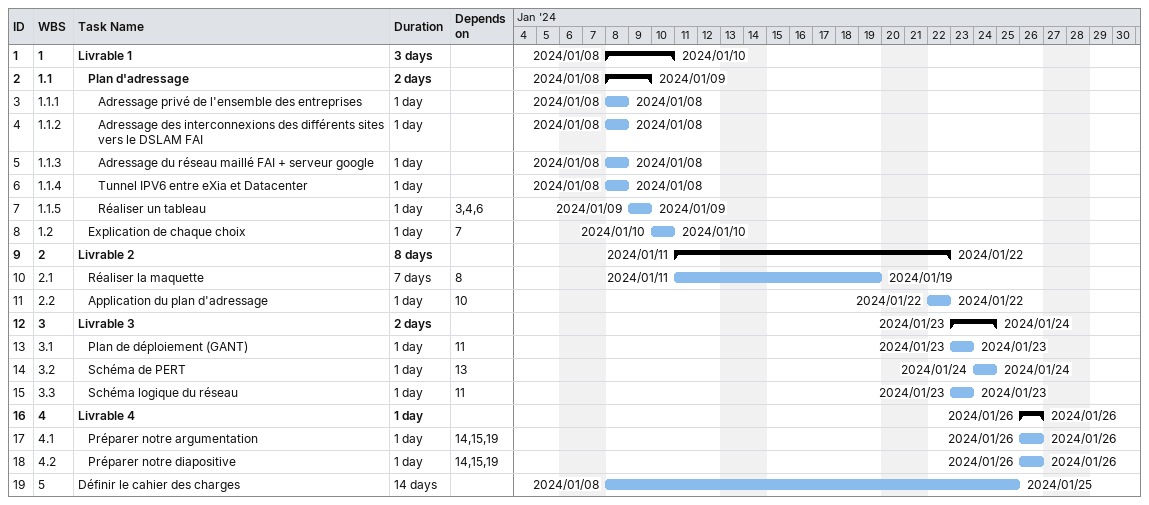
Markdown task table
| ID | WBS | Task | Duration | Start | Finish | Predecessors |
|---|---|---|---|---|---|---|
| 1 | 1 | **Livrable 1** | 3d | 2024-01-08 | 2024-01-10 |  |
| 2 | 1.1 | **Plan d'adressage** | 2d | 2024-01-08 | 2024-01-09 |  |
| 3 | 1.1.1 | Adressage privé de l'ensemble des entreprises | 1d | 2024-01-08 | 2024-01-08 |  |
| 4 | 1.1.2 | Adressage des interconnexions des différents sites vers le DSLAM FAI | 1d | 2024-01-08 | 2024-01-08 |  |
| 5 | 1.1.3 | Adressage du réseau maillé FAI + serveur google | 1d | 2024-01-08 | 2024-01-08 |  |
| 6 | 1.1.4 | Tunnel IPV6 entre eXia et Datacenter | 1d | 2024-01-08 | 2024-01-08 |  |
| 7 | 1.1.5 | Réaliser un tableau | 1d | 2024-01-09 | 2024-01-09 | 3, 4, 6 |
| 8 | 1.2 | Explication de chaque choix | 1d | 2024-01-10 | 2024-01-10 | 7 |
| 9 | 2 | **Livrable 2** | 8d | 2024-01-11 | 2024-01-22 |  |
| 10 | 2.1 | Réaliser la maquette | 7d | 2024-01-11 | 2024-01-19 | 8 |
| 11 | 2.2 | Application du plan d'adressage | 1d | 2024-01-22 | 2024-01-22 | 10 |
| 12 | 3 | **Livrable 3** | 2d | 2024-01-23 | 2024-01-24 |  |
| 13 | 3.1 | Plan de déploiement (GANT) | 1d | 2024-01-23 | 2024-01-23 | 11 |
| 14 | 3.2 | Schéma de PERT | 1d | 2024-01-24 | 2024-01-24 | 13 |
| 15 | 3.3 | Schéma logique du réseau | 1d | 2024-01-23 | 2024-01-23 | 11 |
| 16 | 4 | **Livrable 4** | 1d | 2024-01-26 | 2024-01-26 |  |
| 17 | 4.1 | Préparer notre argumentation | 1d | 2024-01-26 | 2024-01-26 | 14, 15, 19 |
| 18 | 4.2 | Préparer notre diapositive | 1d | 2024-01-26 | 2024-01-26 | 14, 15, 19 |
| 19 | 5 | Définir le cahier des charges | 14d | 2024-01-08 | 2024-01-25 |  |
